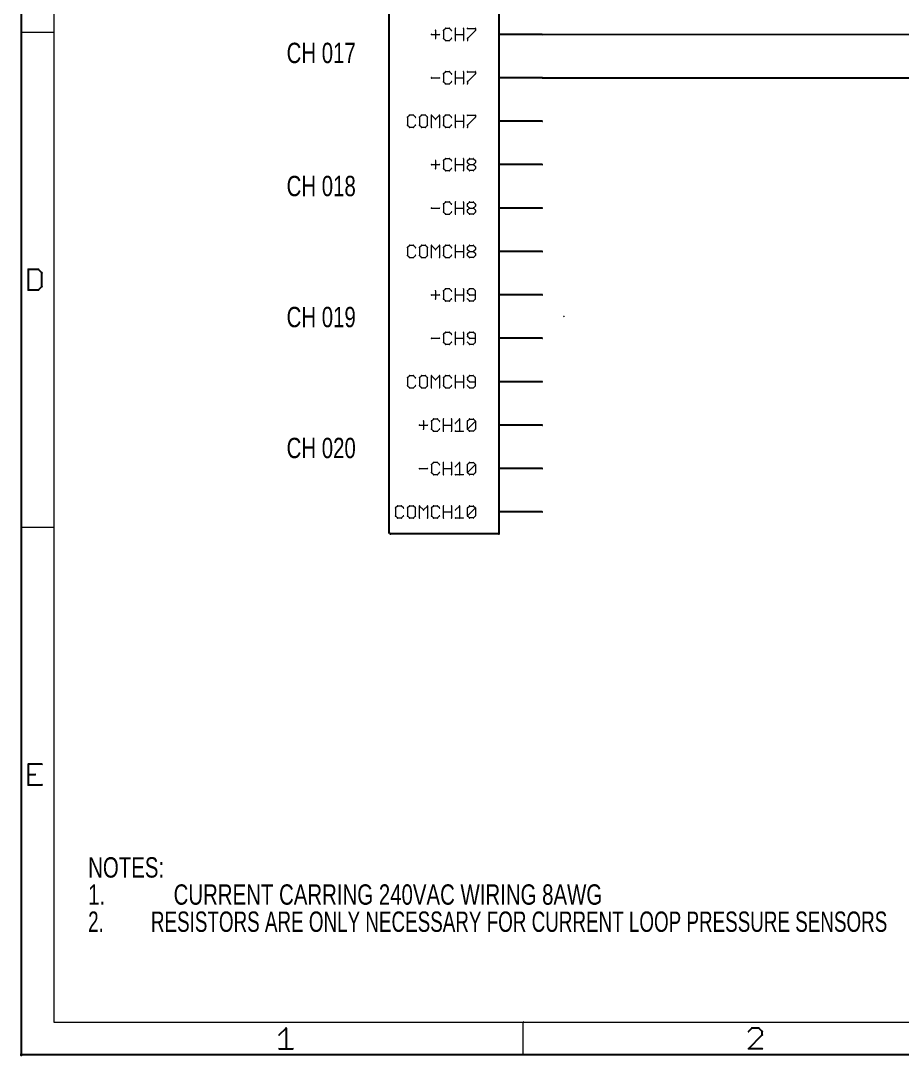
# Paper-space layout 'PRESSURE MODULE' of a CAD drawing. Header units: inches. Extents: x 0.1 to 17.7, y 0.1 to 11.8.
# Drawn here: x 0.097 to 4.159, y 0.097 to 4.863 of the extents above; entities that cross this region are included whole.
import ezdxf

# ---------------------------------------------------------------- set-up
doc = ezdxf.new("R2010")
doc.units = ezdxf.units.IN
doc.header["$MEASUREMENT"] = 0
for name, color, linetype in [('94', 14, 'Continuous'), ('97', 94, 'Continuous'), ('TEXT', 4, 'Continuous'), ('THIN_RED', 1, 'Continuous')]:
    doc.layers.add(name, color=color, linetype=linetype)
doc.styles.add('SLDTEXTSTYLE12', font='TXT', dxfattribs={"width": 0.691781})
doc.styles.add('SLDTEXTSTYLE2', font='TXT', dxfattribs={"width": 0.75})

psp = doc.layouts.new('PRESSURE MODULE')

# ---------------------------------------------------------------- linework, layer by layer
at = {"layer": '94', "lineweight": 25}
for p, q in [((1.7946, 2.5012), (1.7946, 8.5012)), ((2.3, 8.5), (2.3, 2.5)), ((2.5, 4.8), (2.3, 4.8)), ((2.5, 4.6), (2.3, 4.6)), ((2.5, 4.4), (2.3, 4.4)), ((2.5, 4.2), (2.3, 4.2)), ((2.5, 4), (2.3, 4)), ((2.5, 3.8), (2.3, 3.8)), ((2.5, 3.6), (2.3, 3.6)), ((2.5, 3.4), (2.3, 3.4)), ((2.5, 3.2), (2.3, 3.2)), ((2.5, 3), (2.3, 3)), ((2.5, 2.8), (2.3, 2.8)), ((2.5, 2.6), (2.3, 2.6)), ((2.3, 2.5), (1.8, 2.5))]:
    psp.add_line(p, q, dxfattribs=at)
at = {"layer": '94', "lineweight": 18}
for centre, radius, start, end in [((2.3, 4.8), 0.0015, 90, 270), ((2.3, 4.6), 0.0015, 90, 270), ((2.5, 4.6), 0.0015, 270, 90), ((2.3, 4.4), 0.0015, 90, 270), ((2.5, 4.4), 0.0015, 270, 90), ((2.3, 4.2), 0.0015, 90, 270), ((2.5, 4.2), 0.0015, 270, 90), ((2.3, 4), 0.0015, 90, 270), ((2.5, 4), 0.0015, 270, 90), ((2.3, 3.8), 0.0015, 90, 270), ((2.5, 3.8), 0.0015, 270, 90), ((2.3, 3.6), 0.0015, 90, 270), ((2.5, 3.6), 0.0015, 270, 90), ((2.3, 3.4), 0.0015, 90, 270), ((2.5, 3.4), 0.0015, 270, 90), ((2.3, 3.2), 0.0015, 90, 270), ((2.5, 3.2), 0.0015, 270, 90), ((2.3, 3), 0.0015, 90, 270), ((2.5, 3), 0.0015, 270, 90), ((2.3, 2.8), 0.0015, 90, 270), ((2.5, 2.8), 0.0015, 270, 90), ((2.3, 2.6), 0.0015, 90, 270), ((2.5, 2.6), 0.0015, 270, 90), ((1.8, 2.5), 0.0025, 90, 270), ((1.8, 2.5), 0.0025, 180, 0), ((2.3, 2.5), 0.0025, 180, 0), ((2.3, 2.5), 0.0025, 270, 90)]:
    psp.add_arc(centre, radius, start, end, dxfattribs=at)
at = {"layer": '97', "lineweight": 25}
for p, q in [((0.1, 11.8), (0.1, 0.1)), ((0.1317, 3.7175), (0.1317, 3.6226)), ((0.1791, 3.7175), (0.1317, 3.7175)), ((0.1949, 3.7017), (0.1791, 3.7175)), ((0.1949, 3.6384), (0.1949, 3.7017)), ((0.1317, 3.6226), (0.1791, 3.6226)), ((0.1791, 3.6226), (0.1949, 3.6384)), ((0.1949, 1.4375), (0.1317, 1.4375)), ((0.1317, 1.4375), (0.1317, 1.3426)), ((0.1317, 1.39), (0.1633, 1.39)), ((0.1317, 1.3426), (0.1949, 1.3426)), ((1.2879, 0.1908), (1.3196, 0.2225)), ((1.3196, 0.2225), (1.3196, 0.1276)), ((3.4662, 0.2225), (3.4504, 0.2067)), ((3.4504, 0.1276), (3.5137, 0.1908)), ((3.4979, 0.2225), (3.4662, 0.2225)), ((3.5137, 0.2067), (3.4979, 0.2225)), ((3.5137, 0.1908), (3.5137, 0.2067)), ((0.1, 0.1), (17.7, 0.1)), ((1.2879, 0.1276), (1.3512, 0.1276)), ((3.5137, 0.1276), (3.4504, 0.1276))]:
    psp.add_line(p, q, dxfattribs=at)
at = {"layer": '97', "lineweight": 18}
for p, q in [((0.25, 11.65), (0.25, 0.25)), ((0.1, 4.81), (0.25, 4.81)), ((0.1, 2.53), (0.25, 2.53)), ((0.25, 0.25), (17.55, 0.25)), ((2.4125, 0.1), (2.4125, 0.25))]:
    psp.add_line(p, q, dxfattribs=at)
for centre, radius, start, end in [((0.1, 4.81), 0.000984, 90, 270), ((0.25, 4.81), 0.000984, 270, 90), ((0.1317, 3.7175), 0.002, 0, 180), ((0.1317, 3.7175), 0.002, 90, 270), ((0.1791, 3.7175), 0.002, 44.9899, 224.9899), ((0.1791, 3.7175), 0.002, 270, 90), ((0.1949, 3.7017), 0.002, 0, 180), ((0.1949, 3.7017), 0.002, 224.9899, 44.9899), ((0.1317, 3.6226), 0.002, 90, 270), ((0.1317, 3.6226), 0.002, 180, 0), ((0.1791, 3.6226), 0.002, 135.0101, 315.0101), ((0.1791, 3.6226), 0.002, 270, 90), ((0.1949, 3.6384), 0.002, 180, 0), ((0.1949, 3.6384), 0.002, 315.0101, 135.0101), ((0.1, 2.53), 0.000984, 90, 270), ((0.25, 2.53), 0.000984, 270, 90), ((0.1317, 1.4375), 0.002, 90, 270), ((0.1317, 1.4375), 0.002, 0, 180), ((0.1949, 1.4375), 0.002, 270, 90), ((0.1317, 1.39), 0.002, 90, 270), ((0.1633, 1.39), 0.002, 270, 90), ((0.1317, 1.3426), 0.002, 90, 270), ((0.1317, 1.3426), 0.002, 180, 0), ((0.1949, 1.3426), 0.002, 270, 90), ((0.25, 0.25), 0.000984, 90, 270), ((0.25, 0.25), 0.000984, 180, 0), ((2.4125, 0.25), 0.000984, 0, 180), ((1.2879, 0.1908), 0.002, 134.9899, 314.9899), ((1.3196, 0.2225), 0.002, 0, 180), ((1.3196, 0.2225), 0.002, 315, 135), ((3.4504, 0.2067), 0.002, 135, 315), ((3.4662, 0.2225), 0.002, 90, 270), ((3.4662, 0.2225), 0.002, 315, 135), ((3.4979, 0.2225), 0.002, 44.9899, 224.9899), ((3.4979, 0.2225), 0.002, 270, 90), ((3.5137, 0.2067), 0.002, 0, 180), ((3.5137, 0.1908), 0.002, 180, 0), ((3.5137, 0.2067), 0.002, 224.9899, 44.9899), ((3.5137, 0.1908), 0.002, 315, 135), ((1.2879, 0.1276), 0.002, 90, 270), ((1.3196, 0.1276), 0.002, 180, 0), ((1.3512, 0.1276), 0.002, 270, 90), ((2.4125, 0.1), 0.000984, 180, 0), ((3.4504, 0.1276), 0.002, 90, 270), ((3.4504, 0.1276), 0.002, 135, 315), ((3.5137, 0.1276), 0.002, 270, 90)]:
    psp.add_arc(centre, radius, start, end, dxfattribs=at)
at = {"layer": '97', "lineweight": 25}
for start, end in [(90, 270), (180, 0)]:
    psp.add_arc((0.1, 0.1), 0.00295, start, end, dxfattribs=at)
at = {"layer": 'TEXT', "lineweight": 18}
for p, q in [((2.0079, 4.8184), (2.0079, 4.7817)), ((2.0539, 4.8275), (2.0448, 4.8184)), ((2.0448, 4.8184), (2.0448, 4.7817)), ((2.0723, 4.8275), (2.0539, 4.8275)), ((2.0815, 4.8184), (2.0723, 4.8275)), ((2.1, 4.7725), (2.1, 4.8275)), ((2.1367, 4.8275), (2.1367, 4.7725)), ((2.1553, 4.8275), (2.192, 4.8275)), ((2.192, 4.8184), (2.1553, 4.7817)), ((2.192, 4.8275), (2.192, 4.8184)), ((1.9895, 4.8), (2.0262, 4.8)), ((2.0448, 4.7817), (2.0539, 4.7725)), ((2.0539, 4.7725), (2.0723, 4.7725)), ((2.0723, 4.7725), (2.0815, 4.7817)), ((2.1, 4.8), (2.1367, 4.8)), ((2.1553, 4.7817), (2.1553, 4.7725)), ((2.0539, 4.6275), (2.0448, 4.6184)), ((2.0723, 4.6275), (2.0539, 4.6275)), ((2.0815, 4.6184), (2.0723, 4.6275)), ((2.1, 4.5725), (2.1, 4.6275)), ((2.1367, 4.6275), (2.1367, 4.5725)), ((2.1553, 4.6275), (2.192, 4.6275)), ((2.192, 4.6275), (2.192, 4.6184)), ((1.9895, 4.6), (2.0262, 4.6)), ((2.0448, 4.6184), (2.0448, 4.5817)), ((2.0448, 4.5817), (2.0539, 4.5725)), ((2.0723, 4.5725), (2.0815, 4.5817)), ((2.1, 4.6), (2.1367, 4.6)), ((2.192, 4.6184), (2.1553, 4.5817)), ((2.1553, 4.5817), (2.1553, 4.5725)), ((2.0539, 4.5725), (2.0723, 4.5725)), ((1.8882, 4.4275), (1.879, 4.4184)), ((1.879, 4.4184), (1.879, 4.3817)), ((1.9065, 4.4275), (1.8882, 4.4275)), ((1.9157, 4.4184), (1.9065, 4.4275)), ((1.9434, 4.4275), (1.9343, 4.4184)), ((1.9343, 4.4184), (1.9343, 4.3817)), ((1.9618, 4.4275), (1.9434, 4.4275)), ((1.971, 4.4184), (1.9618, 4.4275)), ((1.971, 4.3817), (1.971, 4.4184)), ((1.9895, 4.3725), (1.9895, 4.4275)), ((1.9895, 4.4275), (2.0079, 4.4092)), ((2.0079, 4.4092), (2.0262, 4.4275)), ((2.0262, 4.4275), (2.0262, 4.3725)), ((2.0539, 4.4275), (2.0448, 4.4184)), ((2.0448, 4.4184), (2.0448, 4.3817)), ((2.0723, 4.4275), (2.0539, 4.4275)), ((2.0815, 4.4184), (2.0723, 4.4275)), ((2.1, 4.3725), (2.1, 4.4275)), ((2.1, 4.4), (2.1367, 4.4)), ((2.1367, 4.4275), (2.1367, 4.3725)), ((2.1553, 4.4275), (2.192, 4.4275)), ((2.192, 4.4184), (2.1553, 4.3817)), ((2.192, 4.4275), (2.192, 4.4184)), ((1.879, 4.3817), (1.8882, 4.3725)), ((1.8882, 4.3725), (1.9065, 4.3725)), ((1.9065, 4.3725), (1.9157, 4.3817)), ((1.9343, 4.3817), (1.9434, 4.3725)), ((1.9434, 4.3725), (1.9618, 4.3725)), ((1.9618, 4.3725), (1.971, 4.3817)), ((2.0448, 4.3817), (2.0539, 4.3725)), ((2.0539, 4.3725), (2.0723, 4.3725)), ((2.0723, 4.3725), (2.0815, 4.3817)), ((2.1553, 4.3817), (2.1553, 4.3725)), ((1.9895, 4.2), (2.0262, 4.2)), ((2.0079, 4.2184), (2.0079, 4.1817)), ((2.0539, 4.2275), (2.0448, 4.2184)), ((2.0448, 4.2184), (2.0448, 4.1817)), ((2.0723, 4.2275), (2.0539, 4.2275)), ((2.0815, 4.2184), (2.0723, 4.2275)), ((2.1, 4.1725), (2.1, 4.2275)), ((2.1, 4.2), (2.1367, 4.2)), ((2.1367, 4.2275), (2.1367, 4.1725)), ((2.1553, 4.2184), (2.1644, 4.2275)), ((2.1553, 4.2092), (2.1553, 4.2184)), ((2.1644, 4.2), (2.1553, 4.2092)), ((2.1553, 4.1908), (2.1644, 4.2)), ((2.1644, 4.2275), (2.1828, 4.2275)), ((2.1644, 4.2), (2.1828, 4.2)), ((2.1828, 4.2275), (2.192, 4.2184)), ((2.192, 4.2092), (2.1828, 4.2)), ((2.1828, 4.2), (2.192, 4.1908)), ((2.192, 4.2184), (2.192, 4.2092)), ((2.0448, 4.1817), (2.0539, 4.1725)), ((2.0539, 4.1725), (2.0723, 4.1725)), ((2.0723, 4.1725), (2.0815, 4.1817)), ((2.1553, 4.1817), (2.1553, 4.1908)), ((2.1644, 4.1725), (2.1553, 4.1817)), ((2.1828, 4.1725), (2.1644, 4.1725)), ((2.192, 4.1817), (2.1828, 4.1725)), ((2.192, 4.1908), (2.192, 4.1817)), ((2.0539, 4.0275), (2.0448, 4.0184)), ((2.0448, 4.0184), (2.0448, 3.9817)), ((2.0723, 4.0275), (2.0539, 4.0275)), ((2.0815, 4.0184), (2.0723, 4.0275)), ((2.1, 3.9725), (2.1, 4.0275)), ((2.1367, 4.0275), (2.1367, 3.9725)), ((2.1553, 4.0184), (2.1644, 4.0275)), ((2.1553, 4.0092), (2.1553, 4.0184)), ((2.1644, 4), (2.1553, 4.0092)), ((2.1644, 4.0275), (2.1828, 4.0275)), ((2.1828, 4.0275), (2.192, 4.0184)), ((2.192, 4.0092), (2.1828, 4)), ((2.192, 4.0184), (2.192, 4.0092)), ((1.9895, 4), (2.0262, 4)), ((2.0448, 3.9817), (2.0539, 3.9725)), ((2.0539, 3.9725), (2.0723, 3.9725)), ((2.0723, 3.9725), (2.0815, 3.9817)), ((2.1, 4), (2.1367, 4)), ((2.1553, 3.9908), (2.1644, 4)), ((2.1553, 3.9817), (2.1553, 3.9908)), ((2.1644, 3.9725), (2.1553, 3.9817)), ((2.1644, 4), (2.1828, 4)), ((2.1828, 3.9725), (2.1644, 3.9725)), ((2.1828, 4), (2.192, 3.9908)), ((2.192, 3.9817), (2.1828, 3.9725)), ((2.192, 3.9908), (2.192, 3.9817)), ((1.8882, 3.8275), (1.879, 3.8184)), ((1.879, 3.8184), (1.879, 3.7817)), ((1.9065, 3.8275), (1.8882, 3.8275)), ((1.9157, 3.8184), (1.9065, 3.8275)), ((1.9434, 3.8275), (1.9343, 3.8184)), ((1.9343, 3.8184), (1.9343, 3.7817)), ((1.9618, 3.8275), (1.9434, 3.8275)), ((1.971, 3.8184), (1.9618, 3.8275)), ((1.971, 3.7817), (1.971, 3.8184)), ((1.9895, 3.7725), (1.9895, 3.8275)), ((1.9895, 3.8275), (2.0079, 3.8092)), ((2.0079, 3.8092), (2.0262, 3.8275)), ((2.0262, 3.8275), (2.0262, 3.7725)), ((2.0539, 3.8275), (2.0448, 3.8184)), ((2.0448, 3.8184), (2.0448, 3.7817)), ((2.0723, 3.8275), (2.0539, 3.8275)), ((2.0815, 3.8184), (2.0723, 3.8275)), ((2.1, 3.7725), (2.1, 3.8275)), ((2.1367, 3.8275), (2.1367, 3.7725)), ((2.1553, 3.8184), (2.1644, 3.8275)), ((2.1553, 3.8092), (2.1553, 3.8184)), ((2.1644, 3.8275), (2.1828, 3.8275)), ((2.1828, 3.8275), (2.192, 3.8184)), ((2.192, 3.8184), (2.192, 3.8092)), ((1.879, 3.7817), (1.8882, 3.7725)), ((1.8882, 3.7725), (1.9065, 3.7725)), ((1.9065, 3.7725), (1.9157, 3.7817)), ((1.9343, 3.7817), (1.9434, 3.7725)), ((1.9434, 3.7725), (1.9618, 3.7725)), ((1.9618, 3.7725), (1.971, 3.7817)), ((2.0448, 3.7817), (2.0539, 3.7725)), ((2.0539, 3.7725), (2.0723, 3.7725)), ((2.0723, 3.7725), (2.0815, 3.7817)), ((2.1, 3.8), (2.1367, 3.8)), ((2.1644, 3.8), (2.1553, 3.8092)), ((2.1553, 3.7908), (2.1644, 3.8)), ((2.1553, 3.7817), (2.1553, 3.7908)), ((2.1644, 3.7725), (2.1553, 3.7817)), ((2.1644, 3.8), (2.1828, 3.8)), ((2.1828, 3.7725), (2.1644, 3.7725)), ((2.192, 3.8092), (2.1828, 3.8)), ((2.1828, 3.8), (2.192, 3.7908)), ((2.192, 3.7817), (2.1828, 3.7725)), ((2.192, 3.7908), (2.192, 3.7817)), ((2.0539, 3.6275), (2.0448, 3.6184)), ((2.0723, 3.6275), (2.0539, 3.6275)), ((2.0815, 3.6184), (2.0723, 3.6275)), ((2.1, 3.5725), (2.1, 3.6275)), ((2.1367, 3.6275), (2.1367, 3.5725)), ((2.1644, 3.6275), (2.1553, 3.6184)), ((2.1828, 3.6275), (2.1644, 3.6275)), ((2.192, 3.6184), (2.1828, 3.6275)), ((1.9895, 3.6), (2.0262, 3.6)), ((2.0079, 3.6184), (2.0079, 3.5817)), ((2.0448, 3.6184), (2.0448, 3.5817)), ((2.0448, 3.5817), (2.0539, 3.5725)), ((2.0723, 3.5725), (2.0815, 3.5817)), ((2.1, 3.6), (2.1367, 3.6)), ((2.1553, 3.6184), (2.1553, 3.6092)), ((2.1553, 3.6092), (2.1644, 3.6)), ((2.1553, 3.5817), (2.1644, 3.5725)), ((2.1644, 3.6), (2.192, 3.6)), ((2.1828, 3.5725), (2.192, 3.5817)), ((2.192, 3.5817), (2.192, 3.6184)), ((2.0539, 3.5725), (2.0723, 3.5725)), ((2.1644, 3.5725), (2.1828, 3.5725)), ((1.9895, 3.4), (2.0262, 3.4)), ((2.0539, 3.4275), (2.0448, 3.4184)), ((2.0448, 3.4184), (2.0448, 3.3817)), ((2.0723, 3.4275), (2.0539, 3.4275)), ((2.0815, 3.4184), (2.0723, 3.4275)), ((2.1, 3.3725), (2.1, 3.4275)), ((2.1, 3.4), (2.1367, 3.4)), ((2.1367, 3.4275), (2.1367, 3.3725)), ((2.1644, 3.4275), (2.1553, 3.4184)), ((2.1553, 3.4184), (2.1553, 3.4092)), ((2.1553, 3.4092), (2.1644, 3.4)), ((2.1828, 3.4275), (2.1644, 3.4275)), ((2.1644, 3.4), (2.192, 3.4)), ((2.192, 3.4184), (2.1828, 3.4275)), ((2.192, 3.3817), (2.192, 3.4184)), ((2.0448, 3.3817), (2.0539, 3.3725)), ((2.0539, 3.3725), (2.0723, 3.3725)), ((2.0723, 3.3725), (2.0815, 3.3817)), ((2.1553, 3.3817), (2.1644, 3.3725)), ((2.1644, 3.3725), (2.1828, 3.3725)), ((2.1828, 3.3725), (2.192, 3.3817)), ((1.8882, 3.2275), (1.879, 3.2184)), ((1.879, 3.2184), (1.879, 3.1817)), ((1.9065, 3.2275), (1.8882, 3.2275)), ((1.9157, 3.2184), (1.9065, 3.2275)), ((1.9434, 3.2275), (1.9343, 3.2184)), ((1.9343, 3.2184), (1.9343, 3.1817)), ((1.9618, 3.2275), (1.9434, 3.2275)), ((1.971, 3.2184), (1.9618, 3.2275)), ((1.971, 3.1817), (1.971, 3.2184)), ((1.9895, 3.1725), (1.9895, 3.2275)), ((1.9895, 3.2275), (2.0079, 3.2092)), ((2.0079, 3.2092), (2.0262, 3.2275)), ((2.0262, 3.2275), (2.0262, 3.1725)), ((2.0539, 3.2275), (2.0448, 3.2184)), ((2.0448, 3.2184), (2.0448, 3.1817)), ((2.0723, 3.2275), (2.0539, 3.2275)), ((2.0815, 3.2184), (2.0723, 3.2275)), ((2.1, 3.1725), (2.1, 3.2275)), ((2.1, 3.2), (2.1367, 3.2)), ((2.1367, 3.2275), (2.1367, 3.1725)), ((2.1644, 3.2275), (2.1553, 3.2184)), ((2.1553, 3.2184), (2.1553, 3.2092)), ((2.1553, 3.2092), (2.1644, 3.2)), ((2.1828, 3.2275), (2.1644, 3.2275)), ((2.1644, 3.2), (2.192, 3.2)), ((2.192, 3.2184), (2.1828, 3.2275)), ((2.192, 3.1817), (2.192, 3.2184)), ((1.879, 3.1817), (1.8882, 3.1725)), ((1.8882, 3.1725), (1.9065, 3.1725)), ((1.9065, 3.1725), (1.9157, 3.1817)), ((1.9343, 3.1817), (1.9434, 3.1725)), ((1.9434, 3.1725), (1.9618, 3.1725)), ((1.9618, 3.1725), (1.971, 3.1817)), ((2.0448, 3.1817), (2.0539, 3.1725)), ((2.0539, 3.1725), (2.0723, 3.1725)), ((2.0723, 3.1725), (2.0815, 3.1817)), ((2.1553, 3.1817), (2.1644, 3.1725)), ((2.1644, 3.1725), (2.1828, 3.1725)), ((2.1828, 3.1725), (2.192, 3.1817)), ((1.9526, 3.0184), (1.9526, 2.9817)), ((1.9987, 3.0275), (1.9895, 3.0184)), ((1.9895, 3.0184), (1.9895, 2.9817)), ((2.017, 3.0275), (1.9987, 3.0275)), ((2.0262, 3.0184), (2.017, 3.0275)), ((2.0448, 2.9725), (2.0448, 3.0275)), ((2.0815, 3.0275), (2.0815, 2.9725)), ((2.1, 3.0092), (2.1184, 3.0275)), ((2.1184, 3.0275), (2.1184, 2.9725)), ((2.1553, 3.0184), (2.1644, 3.0275)), ((2.1553, 2.9817), (2.1553, 3.0184)), ((2.1553, 2.9817), (2.192, 3.0184)), ((2.1644, 3.0275), (2.1828, 3.0275)), ((2.1828, 3.0275), (2.192, 3.0184)), ((2.192, 3.0184), (2.192, 2.9817)), ((1.9343, 3), (1.971, 3)), ((1.9895, 2.9817), (1.9987, 2.9725)), ((1.9987, 2.9725), (2.017, 2.9725)), ((2.017, 2.9725), (2.0262, 2.9817)), ((2.0448, 3), (2.0815, 3)), ((2.1, 2.9725), (2.1367, 2.9725)), ((2.1644, 2.9725), (2.1553, 2.9817)), ((2.1828, 2.9725), (2.1644, 2.9725)), ((2.192, 2.9817), (2.1828, 2.9725)), ((1.9987, 2.8275), (1.9895, 2.8184)), ((1.9895, 2.8184), (1.9895, 2.7817)), ((2.017, 2.8275), (1.9987, 2.8275)), ((2.0262, 2.8184), (2.017, 2.8275)), ((2.0448, 2.7725), (2.0448, 2.8275)), ((2.0815, 2.8275), (2.0815, 2.7725)), ((2.1, 2.8092), (2.1184, 2.8275)), ((2.1184, 2.8275), (2.1184, 2.7725)), ((2.1553, 2.8184), (2.1644, 2.8275)), ((2.1553, 2.7817), (2.1553, 2.8184)), ((2.1553, 2.7817), (2.192, 2.8184)), ((2.1644, 2.8275), (2.1828, 2.8275)), ((2.1828, 2.8275), (2.192, 2.8184)), ((2.192, 2.8184), (2.192, 2.7817)), ((1.9343, 2.8), (1.971, 2.8)), ((1.9895, 2.7817), (1.9987, 2.7725)), ((1.9987, 2.7725), (2.017, 2.7725)), ((2.017, 2.7725), (2.0262, 2.7817)), ((2.0448, 2.8), (2.0815, 2.8)), ((2.1, 2.7725), (2.1367, 2.7725)), ((2.1644, 2.7725), (2.1553, 2.7817)), ((2.1828, 2.7725), (2.1644, 2.7725)), ((2.192, 2.7817), (2.1828, 2.7725)), ((1.8329, 2.6275), (1.8238, 2.6184)), ((1.8513, 2.6275), (1.8329, 2.6275)), ((1.8605, 2.6184), (1.8513, 2.6275)), ((1.8882, 2.6275), (1.879, 2.6184)), ((1.9065, 2.6275), (1.8882, 2.6275)), ((1.9157, 2.6184), (1.9065, 2.6275)), ((1.9343, 2.5725), (1.9343, 2.6275)), ((1.9343, 2.6275), (1.9526, 2.6092)), ((1.9526, 2.6092), (1.971, 2.6275)), ((1.971, 2.6275), (1.971, 2.5725)), ((1.9987, 2.6275), (1.9895, 2.6184)), ((2.017, 2.6275), (1.9987, 2.6275)), ((2.0262, 2.6184), (2.017, 2.6275)), ((2.0448, 2.5725), (2.0448, 2.6275)), ((2.0815, 2.6275), (2.0815, 2.5725)), ((2.1, 2.6092), (2.1184, 2.6275)), ((2.1184, 2.6275), (2.1184, 2.5725)), ((2.1553, 2.6184), (2.1644, 2.6275)), ((2.1644, 2.6275), (2.1828, 2.6275)), ((2.1828, 2.6275), (2.192, 2.6184)), ((1.8238, 2.6184), (1.8238, 2.5817)), ((1.8238, 2.5817), (1.8329, 2.5725)), ((1.8513, 2.5725), (1.8605, 2.5817)), ((1.879, 2.6184), (1.879, 2.5817)), ((1.879, 2.5817), (1.8882, 2.5725)), ((1.9065, 2.5725), (1.9157, 2.5817)), ((1.9157, 2.5817), (1.9157, 2.6184)), ((1.9895, 2.6184), (1.9895, 2.5817)), ((1.9895, 2.5817), (1.9987, 2.5725)), ((2.017, 2.5725), (2.0262, 2.5817)), ((2.0448, 2.6), (2.0815, 2.6)), ((2.1553, 2.5817), (2.1553, 2.6184)), ((2.1553, 2.5817), (2.192, 2.6184)), ((2.1644, 2.5725), (2.1553, 2.5817)), ((2.192, 2.5817), (2.1828, 2.5725)), ((2.192, 2.6184), (2.192, 2.5817)), ((1.8329, 2.5725), (1.8513, 2.5725)), ((1.8882, 2.5725), (1.9065, 2.5725)), ((1.9987, 2.5725), (2.017, 2.5725)), ((2.1, 2.5725), (2.1367, 2.5725)), ((2.1828, 2.5725), (2.1644, 2.5725))]:
    psp.add_line(p, q, dxfattribs=at)
for centre, radius, start, end in [((2.0079, 4.8184), 0.00125, 0, 180), ((2.0448, 4.8184), 0.00125, 0, 180), ((2.0448, 4.8184), 0.00125, 135.0162, 315.0162), ((2.0539, 4.8275), 0.00125, 90, 270), ((2.0539, 4.8275), 0.00125, 315, 135), ((2.0723, 4.8275), 0.00125, 45, 225), ((2.0723, 4.8275), 0.00125, 270, 90), ((2.0815, 4.8184), 0.00125, 224.9838, 44.9838), ((2.1, 4.8275), 0.00125, 0, 180), ((2.1367, 4.8275), 0.00125, 0, 180), ((2.1553, 4.8275), 0.00125, 90, 270), ((2.192, 4.8275), 0.00125, 0, 180), ((2.192, 4.8184), 0.00125, 180, 0), ((2.192, 4.8184), 0.00125, 315.0162, 135.0162), ((2.192, 4.8275), 0.00125, 270, 90), ((1.9895, 4.8), 0.00125, 90, 270), ((2.0079, 4.7817), 0.00125, 180, 0), ((2.0262, 4.8), 0.00125, 270, 90), ((2.0448, 4.7817), 0.00125, 44.9838, 224.9838), ((2.0448, 4.7817), 0.00125, 180, 0), ((2.0539, 4.7725), 0.00125, 90, 270), ((2.0539, 4.7725), 0.00125, 225, 45), ((2.0723, 4.7725), 0.00125, 135, 315), ((2.0723, 4.7725), 0.00125, 270, 90), ((2.0815, 4.7817), 0.00125, 315.0162, 135.0162), ((2.1, 4.8), 0.00125, 90, 270), ((2.1, 4.7725), 0.00125, 180, 0), ((2.1367, 4.7725), 0.00125, 180, 0), ((2.1367, 4.8), 0.00125, 270, 90), ((2.1553, 4.7817), 0.00125, 0, 180), ((2.1553, 4.7817), 0.00125, 135.0162, 315.0162), ((2.1553, 4.7725), 0.00125, 180, 0), ((2.0539, 4.6275), 0.00125, 90, 270), ((2.0539, 4.6275), 0.00125, 315, 135), ((2.0723, 4.6275), 0.00125, 45, 225), ((2.0723, 4.6275), 0.00125, 270, 90), ((2.1, 4.6275), 0.00125, 0, 180), ((2.1367, 4.6275), 0.00125, 0, 180), ((2.1553, 4.6275), 0.00125, 90, 270), ((2.192, 4.6275), 0.00125, 0, 180), ((2.192, 4.6275), 0.00125, 270, 90), ((1.9895, 4.6), 0.00125, 90, 270), ((2.0262, 4.6), 0.00125, 270, 90), ((2.0448, 4.6184), 0.00125, 0, 180), ((2.0448, 4.6184), 0.00125, 135.0162, 315.0162), ((2.0448, 4.5817), 0.00125, 44.9838, 224.9838), ((2.0448, 4.5817), 0.00125, 180, 0), ((2.0815, 4.6184), 0.00125, 224.9838, 44.9838), ((2.0815, 4.5817), 0.00125, 315.0162, 135.0162), ((2.1, 4.6), 0.00125, 90, 270), ((2.1367, 4.6), 0.00125, 270, 90), ((2.1553, 4.5817), 0.00125, 0, 180), ((2.1553, 4.5817), 0.00125, 135.0162, 315.0162), ((2.192, 4.6184), 0.00125, 180, 0), ((2.192, 4.6184), 0.00125, 315.0162, 135.0162), ((2.5, 4.6), 0.0015, 90, 270), ((2.0539, 4.5725), 0.00125, 90, 270), ((2.0539, 4.5725), 0.00125, 225, 45), ((2.0723, 4.5725), 0.00125, 135, 315), ((2.0723, 4.5725), 0.00125, 270, 90), ((2.1, 4.5725), 0.00125, 180, 0), ((2.1367, 4.5725), 0.00125, 180, 0), ((2.1553, 4.5725), 0.00125, 180, 0), ((1.879, 4.4184), 0.00125, 0, 180), ((1.879, 4.4184), 0.00125, 135.0162, 315.0162), ((1.8882, 4.4275), 0.00125, 90, 270), ((1.8882, 4.4275), 0.00125, 315, 135), ((1.9065, 4.4275), 0.00125, 45, 225), ((1.9065, 4.4275), 0.00125, 270, 90), ((1.9157, 4.4184), 0.00125, 224.9838, 44.9838), ((1.9343, 4.4184), 0.00125, 0, 180), ((1.9343, 4.4184), 0.00125, 135.0162, 315.0162), ((1.9434, 4.4275), 0.00125, 90, 270), ((1.9434, 4.4275), 0.00125, 315, 135), ((1.9618, 4.4275), 0.00125, 45.0162, 225.0162), ((1.9618, 4.4275), 0.00125, 270, 90), ((1.971, 4.4184), 0.00125, 0, 180), ((1.971, 4.4184), 0.00125, 224.9838, 44.9838), ((1.9895, 4.4275), 0.00125, 0, 180), ((1.9895, 4.4275), 0.00125, 45, 225), ((2.0079, 4.4092), 0.00125, 135, 315), ((2.0079, 4.4092), 0.00125, 225, 45), ((2.0262, 4.4275), 0.00125, 0, 180), ((2.0262, 4.4275), 0.00125, 315, 135), ((2.0448, 4.4184), 0.00125, 0, 180), ((2.0448, 4.4184), 0.00125, 135.0162, 315.0162), ((2.0539, 4.4275), 0.00125, 90, 270), ((2.0539, 4.4275), 0.00125, 315, 135), ((2.0723, 4.4275), 0.00125, 45, 225), ((2.0723, 4.4275), 0.00125, 270, 90), ((2.0815, 4.4184), 0.00125, 224.9838, 44.9838), ((2.1, 4.4275), 0.00125, 0, 180), ((2.1, 4.4), 0.00125, 90, 270), ((2.1367, 4.4275), 0.00125, 0, 180), ((2.1367, 4.4), 0.00125, 270, 90), ((2.1553, 4.4275), 0.00125, 90, 270), ((2.192, 4.4275), 0.00125, 0, 180), ((2.192, 4.4184), 0.00125, 180, 0), ((2.192, 4.4184), 0.00125, 315, 135), ((2.192, 4.4275), 0.00125, 270, 90), ((1.879, 4.3817), 0.00125, 44.9838, 224.9838), ((1.879, 4.3817), 0.00125, 180, 0), ((1.8882, 4.3725), 0.00125, 90, 270), ((1.8882, 4.3725), 0.00125, 225, 45), ((1.9065, 4.3725), 0.00125, 135, 315), ((1.9065, 4.3725), 0.00125, 270, 90), ((1.9157, 4.3817), 0.00125, 315.0162, 135.0162), ((1.9343, 4.3817), 0.00125, 44.9838, 224.9838), ((1.9343, 4.3817), 0.00125, 180, 0), ((1.9434, 4.3725), 0.00125, 90, 270), ((1.9434, 4.3725), 0.00125, 225, 45), ((1.9618, 4.3725), 0.00125, 134.9838, 314.9838), ((1.9618, 4.3725), 0.00125, 270, 90), ((1.971, 4.3817), 0.00125, 180, 0), ((1.971, 4.3817), 0.00125, 315.0162, 135.0162), ((1.9895, 4.3725), 0.00125, 180, 0), ((2.0262, 4.3725), 0.00125, 180, 0), ((2.0448, 4.3817), 0.00125, 44.9838, 224.9838), ((2.0448, 4.3817), 0.00125, 180, 0), ((2.0539, 4.3725), 0.00125, 90, 270), ((2.0539, 4.3725), 0.00125, 225, 45), ((2.0723, 4.3725), 0.00125, 135, 315), ((2.0723, 4.3725), 0.00125, 270, 90), ((2.0815, 4.3817), 0.00125, 315.0162, 135.0162), ((2.1, 4.3725), 0.00125, 180, 0), ((2.1367, 4.3725), 0.00125, 180, 0), ((2.1553, 4.3817), 0.00125, 0, 180), ((2.1553, 4.3817), 0.00125, 135, 315), ((2.1553, 4.3725), 0.00125, 180, 0), ((1.9895, 4.2), 0.00125, 90, 270), ((2.0079, 4.2184), 0.00125, 0, 180), ((2.0262, 4.2), 0.00125, 270, 90), ((2.0448, 4.2184), 0.00125, 0, 180), ((2.0448, 4.2184), 0.00125, 135.0162, 315.0162), ((2.0539, 4.2275), 0.00125, 90, 270), ((2.0539, 4.2275), 0.00125, 315, 135), ((2.0723, 4.2275), 0.00125, 45, 225), ((2.0723, 4.2275), 0.00125, 270, 90), ((2.0815, 4.2184), 0.00125, 224.9838, 44.9838), ((2.1, 4.2275), 0.00125, 0, 180), ((2.1, 4.2), 0.00125, 90, 270), ((2.1367, 4.2275), 0.00125, 0, 180), ((2.1367, 4.2), 0.00125, 270, 90), ((2.1553, 4.2184), 0.00125, 0, 180), ((2.1553, 4.2184), 0.00125, 135.0162, 315.0162), ((2.1553, 4.2092), 0.00125, 45, 225), ((2.1553, 4.2092), 0.00125, 180, 0), ((2.1644, 4.2275), 0.00125, 90, 270), ((2.1644, 4.2), 0.00125, 90, 270), ((2.1644, 4.2275), 0.00125, 315, 135), ((2.1644, 4.2), 0.00125, 315.0162, 135.0162), ((2.1644, 4.2), 0.00125, 224.9838, 44.9838), ((2.1828, 4.2275), 0.00125, 45, 225), ((2.1828, 4.2), 0.00125, 44.9838, 224.9838), ((2.1828, 4.2), 0.00125, 135.0162, 315.0162), ((2.1828, 4.2275), 0.00125, 270, 90), ((2.1828, 4.2), 0.00125, 270, 90), ((2.192, 4.2184), 0.00125, 0, 180), ((2.192, 4.2092), 0.00125, 180, 0), ((2.192, 4.2184), 0.00125, 224.9838, 44.9838), ((2.192, 4.2092), 0.00125, 315, 135), ((2.5, 4.2), 0.0015, 90, 270), ((2.0079, 4.1817), 0.00125, 180, 0), ((2.0448, 4.1817), 0.00125, 44.9838, 224.9838), ((2.0448, 4.1817), 0.00125, 180, 0), ((2.0539, 4.1725), 0.00125, 90, 270), ((2.0539, 4.1725), 0.00125, 225, 45), ((2.0723, 4.1725), 0.00125, 135, 315), ((2.0723, 4.1725), 0.00125, 270, 90), ((2.0815, 4.1817), 0.00125, 315.0162, 135.0162), ((2.1, 4.1725), 0.00125, 180, 0), ((2.1367, 4.1725), 0.00125, 180, 0), ((2.1553, 4.1908), 0.00125, 0, 180), ((2.1553, 4.1908), 0.00125, 135, 315), ((2.1553, 4.1817), 0.00125, 44.9838, 224.9838), ((2.1553, 4.1817), 0.00125, 180, 0), ((2.1644, 4.1725), 0.00125, 90, 270), ((2.1644, 4.1725), 0.00125, 225, 45), ((2.1828, 4.1725), 0.00125, 135, 315), ((2.1828, 4.1725), 0.00125, 270, 90), ((2.192, 4.1908), 0.00125, 0, 180), ((2.192, 4.1817), 0.00125, 180, 0), ((2.192, 4.1908), 0.00125, 225, 45), ((2.192, 4.1817), 0.00125, 315.0162, 135.0162), ((2.0448, 4.0184), 0.00125, 0, 180), ((2.0448, 4.0184), 0.00125, 135.0162, 315.0162), ((2.0539, 4.0275), 0.00125, 90, 270), ((2.0539, 4.0275), 0.00125, 315, 135), ((2.0723, 4.0275), 0.00125, 45, 225), ((2.0723, 4.0275), 0.00125, 270, 90), ((2.0815, 4.0184), 0.00125, 224.9838, 44.9838), ((2.1, 4.0275), 0.00125, 0, 180), ((2.1367, 4.0275), 0.00125, 0, 180), ((2.1553, 4.0184), 0.00125, 0, 180), ((2.1553, 4.0184), 0.00125, 135.0162, 315.0162), ((2.1553, 4.0092), 0.00125, 45, 225), ((2.1553, 4.0092), 0.00125, 180, 0), ((2.1644, 4.0275), 0.00125, 90, 270), ((2.1644, 4.0275), 0.00125, 315, 135), ((2.1828, 4.0275), 0.00125, 45, 225), ((2.1828, 4.0275), 0.00125, 270, 90), ((2.192, 4.0184), 0.00125, 0, 180), ((2.192, 4.0092), 0.00125, 180, 0), ((2.192, 4.0184), 0.00125, 224.9838, 44.9838), ((2.192, 4.0092), 0.00125, 315, 135), ((1.9895, 4), 0.00125, 90, 270), ((2.0262, 4), 0.00125, 270, 90), ((2.0448, 3.9817), 0.00125, 44.9838, 224.9838), ((2.0448, 3.9817), 0.00125, 180, 0), ((2.0539, 3.9725), 0.00125, 90, 270), ((2.0539, 3.9725), 0.00125, 225, 45), ((2.0723, 3.9725), 0.00125, 135, 315), ((2.0723, 3.9725), 0.00125, 270, 90), ((2.0815, 3.9817), 0.00125, 315.0162, 135.0162), ((2.1, 4), 0.00125, 90, 270), ((2.1, 3.9725), 0.00125, 180, 0), ((2.1367, 3.9725), 0.00125, 180, 0), ((2.1367, 4), 0.00125, 270, 90), ((2.1553, 3.9908), 0.00125, 0, 180), ((2.1553, 3.9908), 0.00125, 135, 315), ((2.1553, 3.9817), 0.00125, 44.9838, 224.9838), ((2.1553, 3.9817), 0.00125, 180, 0), ((2.1644, 4), 0.00125, 90, 270), ((2.1644, 3.9725), 0.00125, 90, 270), ((2.1644, 4), 0.00125, 315.0162, 135.0162), ((2.1644, 4), 0.00125, 224.9838, 44.9838), ((2.1644, 3.9725), 0.00125, 225, 45), ((2.1828, 4), 0.00125, 44.9838, 224.9838), ((2.1828, 4), 0.00125, 135.0162, 315.0162), ((2.1828, 3.9725), 0.00125, 135, 315), ((2.1828, 4), 0.00125, 270, 90), ((2.1828, 3.9725), 0.00125, 270, 90), ((2.192, 3.9908), 0.00125, 0, 180), ((2.192, 3.9817), 0.00125, 180, 0), ((2.192, 3.9908), 0.00125, 225, 45), ((2.192, 3.9817), 0.00125, 315.0162, 135.0162), ((2.5, 4), 0.0015, 90, 270), ((1.879, 3.8184), 0.00125, 0, 180), ((1.879, 3.8184), 0.00125, 135.0162, 315.0162), ((1.8882, 3.8275), 0.00125, 90, 270), ((1.8882, 3.8275), 0.00125, 315, 135), ((1.9065, 3.8275), 0.00125, 45, 225), ((1.9065, 3.8275), 0.00125, 270, 90), ((1.9157, 3.8184), 0.00125, 224.9838, 44.9838), ((1.9343, 3.8184), 0.00125, 0, 180), ((1.9343, 3.8184), 0.00125, 135.0162, 315.0162), ((1.9434, 3.8275), 0.00125, 90, 270), ((1.9434, 3.8275), 0.00125, 315, 135), ((1.9618, 3.8275), 0.00125, 45.0162, 225.0162), ((1.9618, 3.8275), 0.00125, 270, 90), ((1.971, 3.8184), 0.00125, 0, 180), ((1.971, 3.8184), 0.00125, 224.9838, 44.9838), ((1.9895, 3.8275), 0.00125, 0, 180), ((1.9895, 3.8275), 0.00125, 45, 225), ((2.0262, 3.8275), 0.00125, 0, 180), ((2.0262, 3.8275), 0.00125, 315, 135), ((2.0448, 3.8184), 0.00125, 0, 180), ((2.0448, 3.8184), 0.00125, 135.0162, 315.0162), ((2.0539, 3.8275), 0.00125, 90, 270), ((2.0539, 3.8275), 0.00125, 315, 135), ((2.0723, 3.8275), 0.00125, 45, 225), ((2.0723, 3.8275), 0.00125, 270, 90), ((2.0815, 3.8184), 0.00125, 224.9838, 44.9838), ((2.1, 3.8275), 0.00125, 0, 180), ((2.1367, 3.8275), 0.00125, 0, 180), ((2.1553, 3.8184), 0.00125, 0, 180), ((2.1553, 3.8184), 0.00125, 135, 315), ((2.1644, 3.8275), 0.00125, 90, 270), ((2.1644, 3.8275), 0.00125, 315, 135), ((2.1828, 3.8275), 0.00125, 45, 225), ((2.1828, 3.8275), 0.00125, 270, 90), ((2.192, 3.8184), 0.00125, 0, 180), ((2.192, 3.8184), 0.00125, 225, 45), ((1.879, 3.7817), 0.00125, 44.9838, 224.9838), ((1.879, 3.7817), 0.00125, 180, 0), ((1.8882, 3.7725), 0.00125, 90, 270), ((1.8882, 3.7725), 0.00125, 225, 45), ((1.9065, 3.7725), 0.00125, 135, 315), ((1.9065, 3.7725), 0.00125, 270, 90), ((1.9157, 3.7817), 0.00125, 315.0162, 135.0162), ((1.9343, 3.7817), 0.00125, 44.9838, 224.9838), ((1.9343, 3.7817), 0.00125, 180, 0), ((1.9434, 3.7725), 0.00125, 90, 270), ((1.9434, 3.7725), 0.00125, 225, 45), ((1.9618, 3.7725), 0.00125, 134.9838, 314.9838), ((1.9618, 3.7725), 0.00125, 270, 90), ((1.971, 3.7817), 0.00125, 180, 0), ((1.971, 3.7817), 0.00125, 315.0162, 135.0162), ((1.9895, 3.7725), 0.00125, 180, 0), ((2.0079, 3.8092), 0.00125, 135, 315), ((2.0079, 3.8092), 0.00125, 225, 45), ((2.0262, 3.7725), 0.00125, 180, 0), ((2.0448, 3.7817), 0.00125, 44.9838, 224.9838), ((2.0448, 3.7817), 0.00125, 180, 0), ((2.0539, 3.7725), 0.00125, 90, 270), ((2.0539, 3.7725), 0.00125, 225, 45), ((2.0723, 3.7725), 0.00125, 135, 315), ((2.0723, 3.7725), 0.00125, 270, 90), ((2.0815, 3.7817), 0.00125, 315.0162, 135.0162), ((2.1, 3.8), 0.00125, 90, 270), ((2.1, 3.7725), 0.00125, 180, 0), ((2.1367, 3.7725), 0.00125, 180, 0), ((2.1367, 3.8), 0.00125, 270, 90), ((2.1553, 3.8092), 0.00125, 45.0162, 225.0162), ((2.1553, 3.8092), 0.00125, 180, 0), ((2.1553, 3.7908), 0.00125, 0, 180), ((2.1553, 3.7908), 0.00125, 134.9838, 314.9838), ((2.1553, 3.7817), 0.00125, 45, 225), ((2.1553, 3.7817), 0.00125, 180, 0), ((2.1644, 3.8), 0.00125, 90, 270), ((2.1644, 3.7725), 0.00125, 90, 270), ((2.1644, 3.8), 0.00125, 315.0162, 135.0162), ((2.1644, 3.8), 0.00125, 224.9838, 44.9838), ((2.1644, 3.7725), 0.00125, 225, 45), ((2.1828, 3.8), 0.00125, 44.9838, 224.9838), ((2.1828, 3.8), 0.00125, 135.0162, 315.0162), ((2.1828, 3.7725), 0.00125, 135, 315), ((2.1828, 3.8), 0.00125, 270, 90), ((2.1828, 3.7725), 0.00125, 270, 90), ((2.192, 3.8092), 0.00125, 180, 0), ((2.192, 3.7908), 0.00125, 0, 180), ((2.192, 3.7817), 0.00125, 180, 0), ((2.192, 3.8092), 0.00125, 314.9838, 134.9838), ((2.192, 3.7908), 0.00125, 225.0162, 45.0162), ((2.192, 3.7817), 0.00125, 315, 135), ((2.0539, 3.6275), 0.00125, 90, 270), ((2.0539, 3.6275), 0.00125, 315, 135), ((2.0723, 3.6275), 0.00125, 45, 225), ((2.0723, 3.6275), 0.00125, 270, 90), ((2.1, 3.6275), 0.00125, 0, 180), ((2.1367, 3.6275), 0.00125, 0, 180), ((2.1644, 3.6275), 0.00125, 90, 270), ((2.1644, 3.6275), 0.00125, 315, 135), ((2.1828, 3.6275), 0.00125, 45, 225), ((2.1828, 3.6275), 0.00125, 270, 90), ((1.9895, 3.6), 0.00125, 90, 270), ((2.0079, 3.6184), 0.00125, 0, 180), ((2.0079, 3.5817), 0.00125, 180, 0), ((2.0262, 3.6), 0.00125, 270, 90), ((2.0448, 3.6184), 0.00125, 0, 180), ((2.0448, 3.6184), 0.00125, 135.0162, 315.0162), ((2.0448, 3.5817), 0.00125, 44.9838, 224.9838), ((2.0448, 3.5817), 0.00125, 180, 0), ((2.0815, 3.6184), 0.00125, 224.9838, 44.9838), ((2.0815, 3.5817), 0.00125, 315.0162, 135.0162), ((2.1, 3.6), 0.00125, 90, 270), ((2.1367, 3.6), 0.00125, 270, 90), ((2.1553, 3.6184), 0.00125, 0, 180), ((2.1553, 3.6184), 0.00125, 135.0162, 315.0162), ((2.1553, 3.6092), 0.00125, 45, 225), ((2.1553, 3.6092), 0.00125, 180, 0), ((2.1553, 3.5817), 0.00125, 44.9838, 224.9838), ((2.1644, 3.6), 0.00125, 90, 270), ((2.1644, 3.6), 0.00125, 224.9838, 44.9838), ((2.192, 3.6184), 0.00125, 0, 180), ((2.192, 3.5817), 0.00125, 180, 0), ((2.192, 3.6184), 0.00125, 224.9838, 44.9838), ((2.192, 3.5817), 0.00125, 315.0162, 135.0162), ((2.192, 3.6), 0.00125, 270, 90), ((2.5, 3.6), 0.0015, 90, 270), ((2.0539, 3.5725), 0.00125, 90, 270), ((2.0539, 3.5725), 0.00125, 225, 45), ((2.0723, 3.5725), 0.00125, 135, 315), ((2.0723, 3.5725), 0.00125, 270, 90), ((2.1, 3.5725), 0.00125, 180, 0), ((2.1367, 3.5725), 0.00125, 180, 0), ((2.1644, 3.5725), 0.00125, 90, 270), ((2.1644, 3.5725), 0.00125, 225, 45), ((2.1828, 3.5725), 0.00125, 135, 315), ((2.1828, 3.5725), 0.00125, 270, 90), ((2.6, 3.5), 0.0015, 90, 270), ((2.6, 3.5), 0.0015, 315, 135), ((1.9895, 3.4), 0.00125, 90, 270), ((2.0262, 3.4), 0.00125, 270, 90), ((2.0448, 3.4184), 0.00125, 0, 180), ((2.0448, 3.4184), 0.00125, 135.0162, 315.0162), ((2.0539, 3.4275), 0.00125, 90, 270), ((2.0539, 3.4275), 0.00125, 315, 135), ((2.0723, 3.4275), 0.00125, 45, 225), ((2.0723, 3.4275), 0.00125, 270, 90), ((2.0815, 3.4184), 0.00125, 224.9838, 44.9838), ((2.1, 3.4275), 0.00125, 0, 180), ((2.1, 3.4), 0.00125, 90, 270), ((2.1367, 3.4275), 0.00125, 0, 180), ((2.1367, 3.4), 0.00125, 270, 90), ((2.1553, 3.4184), 0.00125, 0, 180), ((2.1553, 3.4184), 0.00125, 135.0162, 315.0162), ((2.1553, 3.4092), 0.00125, 45, 225), ((2.1553, 3.4092), 0.00125, 180, 0), ((2.1644, 3.4275), 0.00125, 90, 270), ((2.1644, 3.4), 0.00125, 90, 270), ((2.1644, 3.4275), 0.00125, 315, 135), ((2.1644, 3.4), 0.00125, 224.9838, 44.9838), ((2.1828, 3.4275), 0.00125, 45, 225), ((2.1828, 3.4275), 0.00125, 270, 90), ((2.192, 3.4184), 0.00125, 0, 180), ((2.192, 3.4184), 0.00125, 224.9838, 44.9838), ((2.192, 3.4), 0.00125, 270, 90), ((2.5, 3.4), 0.0015, 135, 315), ((2.0448, 3.3817), 0.00125, 44.9838, 224.9838), ((2.0448, 3.3817), 0.00125, 180, 0), ((2.0539, 3.3725), 0.00125, 90, 270), ((2.0539, 3.3725), 0.00125, 225, 45), ((2.0723, 3.3725), 0.00125, 135, 315), ((2.0723, 3.3725), 0.00125, 270, 90), ((2.0815, 3.3817), 0.00125, 315.0162, 135.0162), ((2.1, 3.3725), 0.00125, 180, 0), ((2.1367, 3.3725), 0.00125, 180, 0), ((2.1553, 3.3817), 0.00125, 44.9838, 224.9838), ((2.1644, 3.3725), 0.00125, 90, 270), ((2.1644, 3.3725), 0.00125, 225, 45), ((2.1828, 3.3725), 0.00125, 135, 315), ((2.1828, 3.3725), 0.00125, 270, 90), ((2.192, 3.3817), 0.00125, 180, 0), ((2.192, 3.3817), 0.00125, 315.0162, 135.0162), ((1.879, 3.2184), 0.00125, 0, 180), ((1.879, 3.2184), 0.00125, 135.0162, 315.0162), ((1.8882, 3.2275), 0.00125, 90, 270), ((1.8882, 3.2275), 0.00125, 315, 135), ((1.9065, 3.2275), 0.00125, 45, 225), ((1.9065, 3.2275), 0.00125, 270, 90), ((1.9157, 3.2184), 0.00125, 224.9838, 44.9838), ((1.9343, 3.2184), 0.00125, 0, 180), ((1.9343, 3.2184), 0.00125, 135.0162, 315.0162), ((1.9434, 3.2275), 0.00125, 90, 270), ((1.9434, 3.2275), 0.00125, 315, 135), ((1.9618, 3.2275), 0.00125, 45.0162, 225.0162), ((1.9618, 3.2275), 0.00125, 270, 90), ((1.971, 3.2184), 0.00125, 0, 180), ((1.971, 3.2184), 0.00125, 224.9838, 44.9838), ((1.9895, 3.2275), 0.00125, 0, 180), ((1.9895, 3.2275), 0.00125, 45, 225), ((2.0079, 3.2092), 0.00125, 135, 315), ((2.0079, 3.2092), 0.00125, 225, 45), ((2.0262, 3.2275), 0.00125, 0, 180), ((2.0262, 3.2275), 0.00125, 315, 135), ((2.0448, 3.2184), 0.00125, 0, 180), ((2.0448, 3.2184), 0.00125, 135.0162, 315.0162), ((2.0539, 3.2275), 0.00125, 90, 270), ((2.0539, 3.2275), 0.00125, 315, 135), ((2.0723, 3.2275), 0.00125, 45, 225), ((2.0723, 3.2275), 0.00125, 270, 90), ((2.0815, 3.2184), 0.00125, 224.9838, 44.9838), ((2.1, 3.2275), 0.00125, 0, 180), ((2.1, 3.2), 0.00125, 90, 270), ((2.1367, 3.2275), 0.00125, 0, 180), ((2.1367, 3.2), 0.00125, 270, 90), ((2.1553, 3.2184), 0.00125, 0, 180), ((2.1553, 3.2184), 0.00125, 135, 315), ((2.1553, 3.2092), 0.00125, 45.0162, 225.0162), ((2.1553, 3.2092), 0.00125, 180, 0), ((2.1644, 3.2275), 0.00125, 90, 270), ((2.1644, 3.2), 0.00125, 90, 270), ((2.1644, 3.2275), 0.00125, 315, 135), ((2.1644, 3.2), 0.00125, 224.9838, 44.9838), ((2.1828, 3.2275), 0.00125, 45, 225), ((2.1828, 3.2275), 0.00125, 270, 90), ((2.192, 3.2184), 0.00125, 0, 180), ((2.192, 3.2184), 0.00125, 225, 45), ((2.192, 3.2), 0.00125, 270, 90), ((2.5, 3.2), 0.0015, 135, 315), ((1.879, 3.1817), 0.00125, 44.9838, 224.9838), ((1.879, 3.1817), 0.00125, 180, 0), ((1.8882, 3.1725), 0.00125, 90, 270), ((1.8882, 3.1725), 0.00125, 225, 45), ((1.9065, 3.1725), 0.00125, 135, 315), ((1.9065, 3.1725), 0.00125, 270, 90), ((1.9157, 3.1817), 0.00125, 315.0162, 135.0162), ((1.9343, 3.1817), 0.00125, 44.9838, 224.9838), ((1.9343, 3.1817), 0.00125, 180, 0), ((1.9434, 3.1725), 0.00125, 90, 270), ((1.9434, 3.1725), 0.00125, 225, 45), ((1.9618, 3.1725), 0.00125, 134.9838, 314.9838), ((1.9618, 3.1725), 0.00125, 270, 90), ((1.971, 3.1817), 0.00125, 180, 0), ((1.971, 3.1817), 0.00125, 315.0162, 135.0162), ((1.9895, 3.1725), 0.00125, 180, 0), ((2.0262, 3.1725), 0.00125, 180, 0), ((2.0448, 3.1817), 0.00125, 44.9838, 224.9838), ((2.0448, 3.1817), 0.00125, 180, 0), ((2.0539, 3.1725), 0.00125, 90, 270), ((2.0539, 3.1725), 0.00125, 225, 45), ((2.0723, 3.1725), 0.00125, 135, 315), ((2.0723, 3.1725), 0.00125, 270, 90), ((2.0815, 3.1817), 0.00125, 315.0162, 135.0162), ((2.1, 3.1725), 0.00125, 180, 0), ((2.1367, 3.1725), 0.00125, 180, 0), ((2.1553, 3.1817), 0.00125, 45, 225), ((2.1644, 3.1725), 0.00125, 90, 270), ((2.1644, 3.1725), 0.00125, 225, 45), ((2.1828, 3.1725), 0.00125, 135, 315), ((2.1828, 3.1725), 0.00125, 270, 90), ((2.192, 3.1817), 0.00125, 180, 0), ((2.192, 3.1817), 0.00125, 315, 135), ((1.9526, 3.0184), 0.00125, 0, 180), ((1.9895, 3.0184), 0.00125, 0, 180), ((1.9895, 3.0184), 0.00125, 135.0162, 315.0162), ((1.9987, 3.0275), 0.00125, 90, 270), ((1.9987, 3.0275), 0.00125, 314.9838, 134.9838), ((2.017, 3.0275), 0.00125, 45.0162, 225.0162), ((2.017, 3.0275), 0.00125, 270, 90), ((2.0262, 3.0184), 0.00125, 224.9838, 44.9838), ((2.0448, 3.0275), 0.00125, 0, 180), ((2.0815, 3.0275), 0.00125, 0, 180), ((2.1, 3.0092), 0.00125, 134.9838, 314.9838), ((2.1184, 3.0275), 0.00125, 0, 180), ((2.1184, 3.0275), 0.00125, 315, 135), ((2.1553, 3.0184), 0.00125, 0, 180), ((2.1553, 3.0184), 0.00125, 135, 315), ((2.1644, 3.0275), 0.00125, 90, 270), ((2.1644, 3.0275), 0.00125, 315, 135), ((2.1828, 3.0275), 0.00125, 45, 225), ((2.1828, 3.0275), 0.00125, 270, 90), ((2.192, 3.0184), 0.00125, 0, 180), ((2.192, 3.0184), 0.00125, 315, 135), ((2.192, 3.0184), 0.00125, 225, 45), ((1.9343, 3), 0.00125, 90, 270), ((1.9526, 2.9817), 0.00125, 180, 0), ((1.971, 3), 0.00125, 270, 90), ((1.9895, 2.9817), 0.00125, 44.9838, 224.9838), ((1.9895, 2.9817), 0.00125, 180, 0), ((1.9987, 2.9725), 0.00125, 90, 270), ((1.9987, 2.9725), 0.00125, 225.0162, 45.0162), ((2.017, 2.9725), 0.00125, 134.9838, 314.9838), ((2.017, 2.9725), 0.00125, 270, 90), ((2.0262, 2.9817), 0.00125, 315.0162, 135.0162), ((2.0448, 3), 0.00125, 90, 270), ((2.0448, 2.9725), 0.00125, 180, 0), ((2.0815, 2.9725), 0.00125, 180, 0), ((2.0815, 3), 0.00125, 270, 90), ((2.1, 2.9725), 0.00125, 90, 270), ((2.1184, 2.9725), 0.00125, 180, 0), ((2.1367, 2.9725), 0.00125, 270, 90), ((2.1553, 2.9817), 0.00125, 45, 225), ((2.1553, 2.9817), 0.00125, 135, 315), ((2.1553, 2.9817), 0.00125, 180, 0), ((2.1644, 2.9725), 0.00125, 90, 270), ((2.1644, 2.9725), 0.00125, 225, 45), ((2.1828, 2.9725), 0.00125, 135, 315), ((2.1828, 2.9725), 0.00125, 270, 90), ((2.192, 2.9817), 0.00125, 180, 0), ((2.192, 2.9817), 0.00125, 315, 135), ((2.5, 3), 0.0015, 90, 270), ((1.9895, 2.8184), 0.00125, 0, 180), ((1.9895, 2.8184), 0.00125, 135.0162, 315.0162), ((1.9987, 2.8275), 0.00125, 90, 270), ((1.9987, 2.8275), 0.00125, 314.9838, 134.9838), ((2.017, 2.8275), 0.00125, 45.0162, 225.0162), ((2.017, 2.8275), 0.00125, 270, 90), ((2.0262, 2.8184), 0.00125, 224.9838, 44.9838), ((2.0448, 2.8275), 0.00125, 0, 180), ((2.0815, 2.8275), 0.00125, 0, 180), ((2.1184, 2.8275), 0.00125, 0, 180), ((2.1184, 2.8275), 0.00125, 315, 135), ((2.1553, 2.8184), 0.00125, 0, 180), ((2.1553, 2.8184), 0.00125, 135, 315), ((2.1644, 2.8275), 0.00125, 90, 270), ((2.1644, 2.8275), 0.00125, 315, 135), ((2.1828, 2.8275), 0.00125, 45, 225), ((2.1828, 2.8275), 0.00125, 270, 90), ((2.192, 2.8184), 0.00125, 0, 180), ((2.192, 2.8184), 0.00125, 315, 135), ((2.192, 2.8184), 0.00125, 225, 45), ((1.9343, 2.8), 0.00125, 90, 270), ((1.971, 2.8), 0.00125, 270, 90), ((1.9895, 2.7817), 0.00125, 44.9838, 224.9838), ((1.9895, 2.7817), 0.00125, 180, 0), ((1.9987, 2.7725), 0.00125, 90, 270), ((1.9987, 2.7725), 0.00125, 225.0162, 45.0162), ((2.017, 2.7725), 0.00125, 134.9838, 314.9838), ((2.017, 2.7725), 0.00125, 270, 90), ((2.0262, 2.7817), 0.00125, 315.0162, 135.0162), ((2.0448, 2.8), 0.00125, 90, 270), ((2.0448, 2.7725), 0.00125, 180, 0), ((2.0815, 2.7725), 0.00125, 180, 0), ((2.0815, 2.8), 0.00125, 270, 90), ((2.1, 2.8092), 0.00125, 134.9838, 314.9838), ((2.1, 2.7725), 0.00125, 90, 270), ((2.1184, 2.7725), 0.00125, 180, 0), ((2.1367, 2.7725), 0.00125, 270, 90), ((2.1553, 2.7817), 0.00125, 45, 225), ((2.1553, 2.7817), 0.00125, 135, 315), ((2.1553, 2.7817), 0.00125, 180, 0), ((2.1644, 2.7725), 0.00125, 90, 270), ((2.1644, 2.7725), 0.00125, 225, 45), ((2.1828, 2.7725), 0.00125, 135, 315), ((2.1828, 2.7725), 0.00125, 270, 90), ((2.192, 2.7817), 0.00125, 180, 0), ((2.192, 2.7817), 0.00125, 315, 135), ((2.5, 2.8), 0.0015, 90, 270), ((1.8329, 2.6275), 0.00125, 90, 270), ((1.8329, 2.6275), 0.00125, 315, 135), ((1.8513, 2.6275), 0.00125, 45, 225), ((1.8513, 2.6275), 0.00125, 270, 90), ((1.8882, 2.6275), 0.00125, 90, 270), ((1.8882, 2.6275), 0.00125, 315, 135), ((1.9065, 2.6275), 0.00125, 45, 225), ((1.9065, 2.6275), 0.00125, 270, 90), ((1.9343, 2.6275), 0.00125, 0, 180), ((1.9343, 2.6275), 0.00125, 45, 225), ((1.971, 2.6275), 0.00125, 0, 180), ((1.971, 2.6275), 0.00125, 315, 135), ((1.9987, 2.6275), 0.00125, 90, 270), ((1.9987, 2.6275), 0.00125, 314.9838, 134.9838), ((2.017, 2.6275), 0.00125, 45.0162, 225.0162), ((2.017, 2.6275), 0.00125, 270, 90), ((2.0448, 2.6275), 0.00125, 0, 180), ((2.0815, 2.6275), 0.00125, 0, 180), ((2.1184, 2.6275), 0.00125, 0, 180), ((2.1184, 2.6275), 0.00125, 315, 135), ((2.1644, 2.6275), 0.00125, 90, 270), ((2.1644, 2.6275), 0.00125, 315, 135), ((2.1828, 2.6275), 0.00125, 45, 225), ((2.1828, 2.6275), 0.00125, 270, 90), ((1.8238, 2.6184), 0.00125, 0, 180), ((1.8238, 2.6184), 0.00125, 135, 315), ((1.8238, 2.5817), 0.00125, 45, 225), ((1.8238, 2.5817), 0.00125, 180, 0), ((1.8329, 2.5725), 0.00125, 90, 270), ((1.8513, 2.5725), 0.00125, 270, 90), ((1.8605, 2.6184), 0.00125, 225, 45), ((1.8605, 2.5817), 0.00125, 315, 135), ((1.879, 2.6184), 0.00125, 0, 180), ((1.879, 2.6184), 0.00125, 135.0162, 315.0162), ((1.879, 2.5817), 0.00125, 44.9838, 224.9838), ((1.879, 2.5817), 0.00125, 180, 0), ((1.8882, 2.5725), 0.00125, 90, 270), ((1.9065, 2.5725), 0.00125, 270, 90), ((1.9157, 2.6184), 0.00125, 0, 180), ((1.9157, 2.5817), 0.00125, 180, 0), ((1.9157, 2.6184), 0.00125, 224.9838, 44.9838), ((1.9157, 2.5817), 0.00125, 315.0162, 135.0162), ((1.9526, 2.6092), 0.00125, 135, 315), ((1.9526, 2.6092), 0.00125, 225, 45), ((1.9895, 2.6184), 0.00125, 0, 180), ((1.9895, 2.6184), 0.00125, 135.0162, 315.0162), ((1.9895, 2.5817), 0.00125, 44.9838, 224.9838), ((1.9895, 2.5817), 0.00125, 180, 0), ((1.9987, 2.5725), 0.00125, 90, 270), ((2.017, 2.5725), 0.00125, 270, 90), ((2.0262, 2.6184), 0.00125, 224.9838, 44.9838), ((2.0262, 2.5817), 0.00125, 315.0162, 135.0162), ((2.0448, 2.6), 0.00125, 90, 270), ((2.0815, 2.6), 0.00125, 270, 90), ((2.1, 2.6092), 0.00125, 134.9838, 314.9838), ((2.1, 2.5725), 0.00125, 90, 270), ((2.1367, 2.5725), 0.00125, 270, 90), ((2.1553, 2.6184), 0.00125, 0, 180), ((2.1553, 2.6184), 0.00125, 135, 315), ((2.1553, 2.5817), 0.00125, 45, 225), ((2.1553, 2.5817), 0.00125, 135, 315), ((2.1553, 2.5817), 0.00125, 180, 0), ((2.1644, 2.5725), 0.00125, 90, 270), ((2.1828, 2.5725), 0.00125, 270, 90), ((2.192, 2.6184), 0.00125, 0, 180), ((2.192, 2.5817), 0.00125, 180, 0), ((2.192, 2.6184), 0.00125, 315, 135), ((2.192, 2.6184), 0.00125, 225, 45), ((2.192, 2.5817), 0.00125, 315, 135), ((1.8329, 2.5725), 0.00125, 225, 45), ((1.8513, 2.5725), 0.00125, 135, 315), ((1.8882, 2.5725), 0.00125, 225, 45), ((1.9065, 2.5725), 0.00125, 135, 315), ((1.9343, 2.5725), 0.00125, 180, 0), ((1.971, 2.5725), 0.00125, 180, 0), ((1.9987, 2.5725), 0.00125, 225.0162, 45.0162), ((2.017, 2.5725), 0.00125, 134.9838, 314.9838), ((2.0448, 2.5725), 0.00125, 180, 0), ((2.0815, 2.5725), 0.00125, 180, 0), ((2.1184, 2.5725), 0.00125, 180, 0), ((2.1644, 2.5725), 0.00125, 225, 45), ((2.1828, 2.5725), 0.00125, 135, 315)]:
    psp.add_arc(centre, radius, start, end, dxfattribs=at)
at = {"layer": 'THIN_RED'}
for p, q in [((2.5, 4.8), (10.2982, 4.8018)), ((2.5, 4.6), (10.3, 4.6))]:
    psp.add_line(p, q, dxfattribs=at)

# ---------------------------------------------------------------- texts
at = {"layer": 'TEXT', "char_height": 0.09375, "attachment_point": 1}
for s, insert, style in [('CH 017', (1.3222, 4.7616), 'SLDTEXTSTYLE2'), ('CH 018', (1.3222, 4.1485), 'SLDTEXTSTYLE2'), ('CH 019', (1.3222, 3.5449), 'SLDTEXTSTYLE2'), ('CH 020', (1.3222, 2.9417), 'SLDTEXTSTYLE2'), ('NOTES:', (0.4079, 1.0095), 'SLDTEXTSTYLE2'), ('1.', (0.4079, 0.8845), 'SLDTEXTSTYLE2'), ('CURRENT CARRING 240VAC WIRING 8AWG', (0.8016, 0.8845), 'SLDTEXTSTYLE2'), ('2.         RESISTORS ARE ONLY NECESSARY FOR CURRENT LOOP PRESSURE SENSORS', (0.4079, 0.7595), 'SLDTEXTSTYLE12')]:
    psp.add_mtext(s, dxfattribs=dict(at, insert=insert, style=style))

doc.saveas('drawing.dxf')
